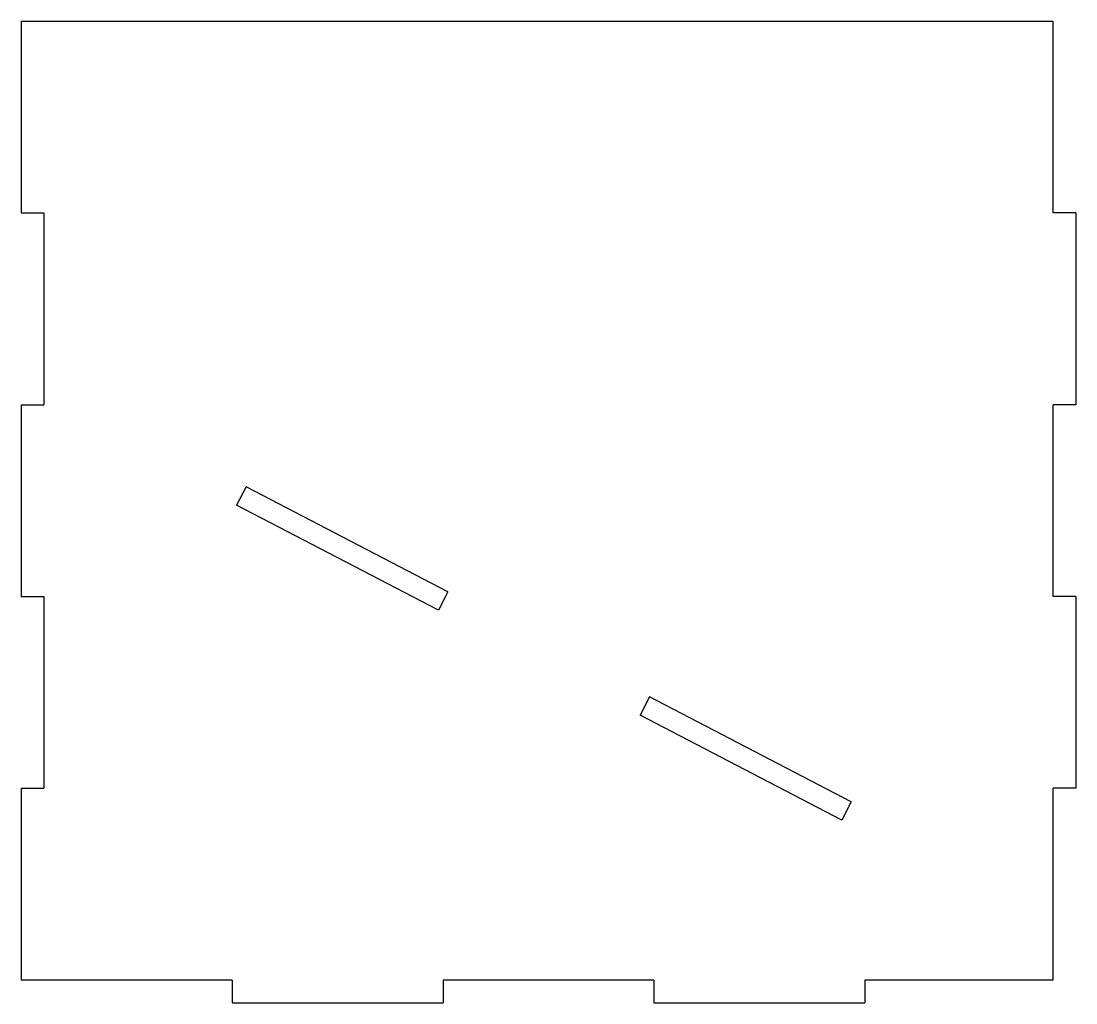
# Model space of a CAD drawing. Extents: x 21 to 241, y 0 to 205.
import ezdxf

# ---------------------------------------------------------------- set-up
doc = ezdxf.new("R2010")
doc.units = 0
doc.layers.add('VISIBLE', color=7, linetype='CONTINUOUS')

msp = doc.modelspace()

# ---------------------------------------------------------------- linework, layer by layer
at = {"layer": 'VISIBLE'}
for p, q in [((21.36, 204.76), (236.6, 204.76)), ((21.36, 204.76), (21.36, 164.76)), ((236.6, 164.76), (236.6, 204.76)), ((21.36, 164.76), (26.12, 164.76)), ((26.12, 164.76), (26.12, 124.76)), ((241.36, 164.76), (236.6, 164.76)), ((241.36, 164.76), (241.36, 124.76)), ((21.36, 124.76), (26.12, 124.76)), ((21.36, 124.76), (21.36, 84.76)), ((236.6, 84.76), (236.6, 124.76)), ((241.36, 124.76), (236.6, 124.76)), ((68.28, 107.62), (66.32, 103.84)), ((110.36, 85.71), (68.28, 107.62)), ((108.4, 81.93), (66.32, 103.84)), ((21.36, 84.76), (26.12, 84.76)), ((26.12, 84.76), (26.12, 44.76)), ((110.36, 85.71), (108.4, 81.93)), ((241.36, 84.76), (236.6, 84.76)), ((241.36, 84.76), (241.36, 44.76)), ((152.44, 63.81), (150.47, 60.03)), ((194.52, 41.9), (152.44, 63.81)), ((192.55, 38.13), (150.47, 60.03)), ((21.36, 44.76), (26.12, 44.76)), ((21.36, 44.76), (21.36, 4.76)), ((241.36, 44.76), (236.6, 44.76)), ((236.6, 4.76), (236.6, 44.76)), ((194.52, 41.9), (192.55, 38.13)), ((65.36, 4.76), (21.36, 4.76)), ((65.36, 4.76), (65.36, 0)), ((109.36, 4.76), (109.36, 0)), ((153.36, 4.76), (109.36, 4.76)), ((153.36, 4.76), (153.36, 0)), ((197.36, 4.76), (197.36, 0)), ((236.6, 4.76), (197.36, 4.76)), ((65.36, 0), (109.36, 0)), ((153.36, 0), (197.36, 0))]:
    msp.add_line(p, q, dxfattribs=at)

doc.saveas('drawing.dxf')
